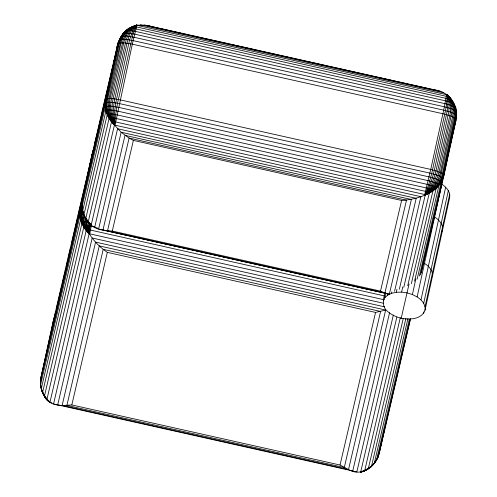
<?xml version="1.0" encoding="UTF-8"?>
<svg xmlns="http://www.w3.org/2000/svg" width="497" height="497" viewBox="0 0 497 497"><rect width="100%" height="100%" fill="white"/><g stroke="black" fill="none" stroke-linecap="round" stroke-linejoin="round"><path stroke-width="0.75" d="M385.113 292.683C383.15 298.846 381.615 306.5 387.337 311.221C391.251 314.775 396.128 316.968 401.216 318.235C409.466 319.919 421.562 319.49 425.016 310.234L449.679 197.52C450.655 191.805 446.244 187.096 441.808 184.213L417.145 296.926C421.58 299.815 425.985 304.518 425.016 310.234M432.371 276.63C433.347 270.411 428.24 265.28 423.146 262.64M410.522 319.006L379.317 453.102C376.316 466.186 361.692 477.424 348.527 469.559L385.647 310.041L375.558 312.42L107.327 252.346C93.989 243.275 82.601 228.601 83.229 211.722M455.917 114.782C457.464 102.991 447.12 91.249 435.329 90.013L148.951 25.875L144.584 25.092L136.439 25.161L133.047 33.821L117.547 103.19L115.639 114.596L114.558 125.151L121.138 132.221L129.102 138.085L133.382 140.384L401.613 200.459C417.902 199.365 439.075 193.053 443.852 175.23L456.538 115.857C453.481 112.154 448.07 111.502 443.697 110.172L133.109 40.611C128.245 40.226 118.112 36.064 117.727 44.208L94.393 144.465L82.21 200.148C79.34 213.555 88.789 228.695 102.941 230.117L389.319 294.255L411.373 199.49L124.995 135.346L102.941 230.117L107.52 230.819L384.902 292.938L389.319 294.255M89.41 223.066L89.267 233.832L90.398 223.905M385.647 310.041L99.27 245.903L62.15 405.422L348.527 469.559L340.047 465.018L71.816 404.943C63.715 405.509 53.092 406.664 47.109 399.899C41.649 393.885 39.282 385.281 40.978 377.322L53.16 321.64L92.436 152.89L93.803 148.671M48.874 401.073C46.799 400.153 44.86 398.004 44.531 395.805L83.763 227.235C86.341 223.961 91.74 226.7 95.014 227.005M41.102 377.291L53.16 321.64L55.838 311.29M54.216 318.776L54.26 318.068M40.443 381.727L40.978 377.322L80.247 208.572L92.436 152.89L93.585 149.386M40.835 381L41.034 379.534M82.092 204.012L82.291 202.54M82.104 205.28L81.247 210.529L81.819 218.388L84.527 226.297L89.267 233.832L88.311 221.587L85.167 221.681L82.918 222.37L81.881 223.607L42.643 392.239C44.103 396.333 47.128 402.172 51.961 403.017M91.498 224.818L89.634 234.379C82.533 227.856 77.83 217.537 80.526 207.908L85.465 185.338M85.795 183.828L86.453 180.821M86.782 179.318L87.279 177.056M87.609 175.553L92.709 152.225L93.225 151.628M82.396 199.831L89.479 167.477M90.299 163.712L95.076 142.757M82.191 202.043C79.048 211.511 80.52 222.159 86.435 230.241C93.355 241.318 85.416 222.613 87.143 220.165M383.317 300.896L384.79 297.778L385.771 293.298M384.79 297.778L387.585 295.187L387.908 293.696M387.585 295.187L391.506 293.305L391.835 291.814M391.506 293.305L396.295 292.261L396.948 289.273M396.295 292.261L401.619 292.118L402.763 286.893M409.074 283.936L401.216 318.235M417.145 296.926L412.411 294.535L415.84 278.854M367.973 469.025L364.326 470.945L360.685 472.138L367.618 469.274L371.042 466.801L373.676 464.179L377.95 457.321L380.683 446.238M381.013 444.734L381.671 441.727M384.585 429.023L379.037 453.767M420.996 299.908L445.66 187.195M423.699 303.276L448.362 190.562M423.543 313.352L423.866 311.861M425.065 306.798L449.735 194.085M56.714 307.525L59.342 296.224M59.696 294.715L61.796 285.676M62.15 284.172L64.778 272.872M65.126 271.362L65.828 268.349M66.182 266.846L67.76 260.061M68.108 258.558L70.736 247.257M71.611 243.493L74.246 232.192M74.593 230.683L77.749 217.127M78.104 215.617L83.185 193.774M83.533 192.264L84.235 189.251M84.589 187.748L86.167 180.964M86.515 179.46L89.143 168.16M90.019 164.395L93.529 149.324M94.678 145.385L94.393 144.465L97.592 131.848M97.946 130.344L101.102 116.776M101.45 115.267L106.538 93.405M106.892 91.902L107.594 88.882M107.942 87.379L109.52 80.595M109.874 79.085L113.03 65.517M113.378 64.007L116.012 52.701M116.36 51.197C116.696 42.276 124.884 24.57 136.426 26.888L447.157 96.493L450.009 97.754L452.5 101.202L454.407 105.047L452.376 100.972L449.884 97.623M120.144 38.785C122.088 33.113 127.425 29.199 132.668 26.577M83.179 212.561L81.825 207.616L105.153 107.377L105.538 99.891L117.727 44.208L120.696 36.921C124.778 35.026 129.63 36.623 133.873 37.244L444.405 106.793C448.493 108.042 453.562 108.65 456.42 112.111L456.557 116.286L456.066 119.982L443.877 175.671L421.251 272.909M91.15 224.215L91.224 225.408L89.814 223.24C86.577 221.985 85.385 217.804 83.869 215.089L107.178 114.9C109.862 112.9 113.925 114.552 116.994 114.875L427.296 184.375C430.197 185.387 434.589 185.617 436.124 188.574L414.566 281.227M57.677 404.931L95.567 242.107L384.579 306.835M71.816 404.943L107.327 252.346M112.285 231.043L380.516 291.118L384.902 292.938L406.484 200.21L129.102 138.085L107.52 230.819L112.285 231.043L133.382 140.384M340.047 465.018L375.558 312.42M380.516 291.118L401.613 200.459M352.74 471.013L389.573 312.712M394.568 291.261L416.2 198.303L121.138 132.221L98.63 228.955L128.133 235.566M393.351 314.986L356.84 471.895L53.552 403.968L92.175 238.007L383.355 303.22M399.339 289.26L420.878 196.682L117.596 128.76L94.654 227.359L97.679 228.036M396.836 317.129L360.654 472.138L363.785 471.15L367.65 468.857M403.775 287.316L425.308 194.787C433.322 190.363 440.373 182.939 442.386 173.683L454.569 118C456.439 109.638 453.562 99.723 446.592 94.654L136.88 25.291C130.761 28.447 128.698 36.884 126.959 43.227L114.776 98.909C112.974 107.52 112.713 116.522 114.558 125.151C107.917 118.578 103.743 108.893 105.749 99.512L117.938 43.823C122.392 41.754 127.686 43.494 132.32 44.171L442.926 113.738C447.263 115.242 453.699 115.639 456.066 119.982L450.102 145.615M400.29 317.732L364.773 470.361C364.717 471.603 358.759 472.461 360.81 471.945C368.339 469.46 375.185 464.148 378.223 456.662L410.305 318.807M407.739 285.713L429.284 193.134L428.656 192.395L425.556 191.357L114.819 121.777L112.372 121.554L111.477 121.958L88.186 222.06L91.224 225.408L89.441 223.097M403.216 318.664L368.383 468.336L364.649 470.659L360.605 472.15L361.76 471.206M411.361 283.669L432.912 191.047L431.756 189.773L426.414 187.959L115.18 118.274L110.663 117.864L109.06 118.516L85.757 218.668L88.193 222.252L91.224 225.408L88.441 221.855M405.9 318.453L371.588 465.913L371.042 466.801L369.178 467.671M407.969 318.54L374.322 463.123L370.557 467.149M417.132 279.184L438.876 185.748C436.975 182.188 431.707 181.89 428.184 180.666L117.752 111.135C114.024 110.738 109.135 108.775 105.867 111.166L82.552 211.38L82.782 212.144M409.329 319.173L376.552 460.023L373.079 464.602L369.93 467.441L367.171 469.485L360.654 472.138L363.071 471.255M419.356 276.071L441.106 182.616L443.877 175.671L443.1 174.23L441.454 173.118L437.577 171.397L430.744 169.421L120.137 99.86C115.546 99.357 109.57 96.99 105.538 99.891L82.21 200.148L81.738 204.279L105.041 103.593C108.986 100.748 114.844 103.072 119.336 103.562L429.924 173.124C434.167 174.596 440.466 174.981 442.784 179.237L420.505 274.965M456.035 118.547L456.538 115.857M377.447 457.905L378.093 455.78M53.123 322.354L53.999 319.49M441.622 232.167C444.877 226.278 439.497 219.985 434.639 216.99M122.722 34.169L128.791 28.702L132.494 26.639L136.439 25.161L132.73 30.857L129.568 39.928L116.522 99.164C114.726 107.681 113.888 116.453 114.558 125.151C108.129 118.323 104.202 108.582 106.203 99.183L119.466 39.946L123.262 33.579L126.424 33.094L134.6 34.144L445.032 103.668L450.636 105.283L455.097 107.569L456.184 111.67L456.283 115.385L443.597 174.751C441.498 184.095 433.856 191.283 425.165 194.718C429.451 187.127 432.378 178.821 434.303 170.334L447.194 111.061L448.083 101.487L447.07 94.772L450.077 97.878L452.518 101.469M125.461 31.373C128.139 29.373 132.202 31.025 135.271 31.348L445.573 100.848C452.301 101.997 456.625 104.513 456.445 112.521M132.283 26.894L136.439 25.161L132.898 26.527L126.946 30.578L124.523 33.218L120.995 39.511L107.762 98.735C105.811 108.011 108.831 117.777 114.558 125.151C111.663 116.689 111.285 107.458 113.105 98.723L126.219 39.499L128.835 33.212L130.475 30.572L134.271 26.521L136.439 25.161L128.667 28.932M136.302 25.192C129.767 27.994 125.145 35.716 123.728 42.935L111.545 98.617C109.576 107.476 110.986 116.988 114.397 125.157L91.119 225.321M134.706 26.571L136.402 25.192L133.5 26.484L128.499 30.472L126.424 33.094L123.299 39.356L110.117 98.58C108.234 107.594 109.98 117.199 114.558 125.151C108.427 118.056 104.892 108.284 106.874 98.928L119.056 43.245C120.833 36.014 127.033 25.316 135.886 28.919L446.02 98.375C455.55 98.915 456.668 111.222 455.289 118.547L443.1 174.23C441.001 183.536 433.701 190.91 425.165 194.718C430.483 187.692 434.03 179.417 435.993 170.85L448.847 111.57L449.195 101.829L448.046 96.747L447.07 94.772L447.611 96.617M429.079 192.681L425.165 194.718L428.656 192.395L434.527 186.847L438.894 180.274L440.417 176.739L453.643 117.429C455.476 109.383 453.221 100.369 447.045 94.722C447.474 101.282 445.989 107.781 444.734 114.173L431.694 173.546L428.638 184.698L425.165 194.718L427.246 191.811M114.353 121.697L114.527 125.051L424.736 194.52C431.464 189.276 435.434 179.815 437.577 171.397L449.76 115.714C451.177 108.756 451.462 100.711 447.045 94.722C452.81 100.394 454.233 109.185 452.518 116.857L440.336 172.54C438.286 181.498 432.67 189.475 425.165 194.718C432.086 188.91 437.012 180.771 439.031 171.962L451.816 112.657L452.015 109.123L451.201 102.562L448.834 97.033L447.045 94.722L450.089 98.071M360.636 472.138L361.698 471.547M81.775 206.789L80.526 207.908C78.526 217.319 82.651 227.005 89.162 233.733C87.621 229.247 86.031 223.358 85.819 218.115M136.333 25.185C128.431 27.726 122.716 34.939 121.032 42.941L108.284 102.351L108.551 110.123L109.383 114.03L112.372 121.554L114.558 125.151L112.372 121.554M83.167 213.698L80.589 214.897L79.862 216.065L40.599 384.784C41.034 388.194 41.636 392.232 44.034 394.848M384.479 295.92L90.46 230.068L86.863 229.993L86.174 230.689L46.966 399.184L47.109 399.899L49.998 402.582L45.121 397.358L42.612 392.773L41.319 388.542L80.576 219.86L81.819 218.388L84.571 217.543L84.502 216.183M136.246 25.291L136.942 25.105L132.32 44.171L114.944 125.629C109.775 120.864 106.01 114.416 105.153 107.377C108.843 104.699 114.335 106.886 118.534 107.346L429.06 176.889C433.036 178.268 438.95 178.622 441.106 182.616C437.391 188.624 431.284 192.873 424.612 194.986L430.744 169.421L443.697 110.172L446.61 94.461L447.157 94.927M87.161 229.9L89.187 233.72L384.305 299.784M111.688 121.703L114.527 125.051M401.619 292.118L407.111 292.895L412.411 294.535M431.514 89.435L435.329 90.013M144.584 25.092L439.646 91.175M160.929 28.882L163.948 29.559M165.464 29.901L168.483 30.578M169.999 30.913L173.018 31.591M174.534 31.932L183.598 33.964M194.184 36.331L197.203 37.008M198.719 37.35L201.739 38.027M203.254 38.362L206.274 39.039M207.789 39.381L210.809 40.058M212.318 40.394L219.121 41.916M231.975 44.798L234.994 45.475M236.51 45.811L239.529 46.488M241.045 46.83L244.064 47.507M245.574 47.842L248.599 48.52M250.109 48.861L254.644 49.874M269.765 53.26L272.785 53.937M274.301 54.279L277.32 54.956M278.829 55.291L281.855 55.968M283.365 56.31L287.9 57.323M307.556 61.721L310.575 62.398M312.085 62.74L315.11 63.417M316.62 63.753L323.423 65.281M340.812 69.17L343.831 69.847M345.34 70.189L356.678 72.73M378.596 77.638L392.201 80.682M414.119 85.59L427.724 88.64M140.334 24.85L443.622 92.777M129.649 235.907L161.426 243.021M162.935 243.362L194.712 250.476M196.228 250.817L227.999 257.931M229.515 258.272L387.635 293.684M81.825 207.616L84.055 215.729L88.572 222.65L91.665 225.669L88.186 222.06L83.869 215.089M148.951 25.875L153.368 27.192M46.998 399.7L49.998 402.582L47.377 399.594M88.05 221.656L91.224 225.408L88.572 222.65M91.15 225.34L90.839 224.135M87.447 220.214L86.472 219.668M49.899 402.52L48.47 400.899M49.998 402.582L49.234 401.564M84.378 216.071L84.857 216.437M47.507 400.315L44.935 396.581M111.862 121.635L114.459 125.051M44.506 396.239L49.886 402.502L89.087 233.907C84.763 226.924 81.483 218.581 82.173 210.094L80.526 211.039L79.75 212.281L40.481 381.025C40.064 389.263 44.463 397.631 50.446 402.676M89.199 233.714L86.149 225.8L84.571 217.543M455.494 107.992L455.724 108.75M85.503 217.729L86.149 219.022M42.326 391.046L43.456 394.32M83.415 213.263L84.142 215.369M41.263 387.573L41.791 390.4M95.492 140.893L95.511 141.322M40.655 383.206L40.735 386.144M81.993 204.745L82.086 208.46M103.214 249.339L66.89 405.422L344.272 467.547L380.596 311.457L103.214 249.339"/></g></svg>
